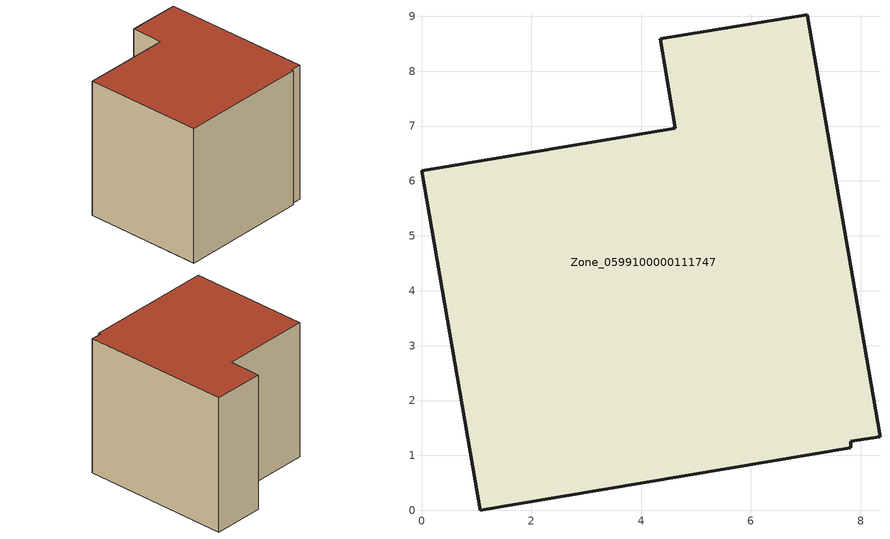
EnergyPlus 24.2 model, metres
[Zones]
Zone_0599100000111747
 floor ground (C_G): 7.82,1.14 1.07,0 0,6.19 4.62,6.96 4.35,8.59 7.03,9.03 8.35,1.34 7.82,1.26 z0
 wall outside (C_F): 8.35,1.34 7.03,9.03 4.35,8.59 4.62,6.96 0,6.19 1.07,0 7.82,1.14 7.82,1.26 8.35,1.34 z0:7.26
 roof outside (C_R): 7.82,1.26 8.35,1.34 7.03,9.03 4.35,8.59 4.62,6.96 0,6.19 1.07,0 7.82,1.14 z7.26
[BUILDING]
Pand.0599100000111747: North Axis=0; Terrain=City; Loads Convergence Tolerance Value=0.04; Temperature Convergence Tolerance Value=0.4; Solar Distribution=FullExterior; Maximum Number of Warmup Days=25; Minimum Number of Warmup Days=1
[Site:Location]
Rotterdam.The.Hague.AP_ZH_NLD Design_Conditions: Latitude=51.96; Longitude=4.45; Time Zone=1; Elevation=-4.5
[SITE:GROUNDTEMPERATURE:BUILDINGSURFACE]
18, 18, 18, 18, 18, 18, 18, 18, 18, 18, 18, 18
[MATERIAL] Thermal Absorptance=0.9; Solar Absorptance=0.7; Visible Absorptance=0.7
Name | Roughness | Thickness | Conductivity | Density | Specific Heat
G.TI.1946 | MediumSmooth | 0.15 | 1 | 540 | 1210
F.TI.1946 | Rough | 0.3 | 0.857143 | 1920 | 840
R.TI.1946 | MediumRough | 0.2 | 0.1 | 1500 | 1000
[CONSTRUCTION]
C_G: G.TI.1946
C_F: F.TI.1946
C_R: R.TI.1946
[ZONE]
Zone_0599100000111747: Type=1; Multiplier=1; Ceiling Height=Autocalculate; Volume=Autocalculate; Floor Area=autocalculate; Part of Total Floor Area=Yes
[ZONEINFILTRATION:DESIGNFLOWRATE]
Infil_Zone_0599100000111747: Zone or ZoneList or Space or SpaceList=Zone_0599100000111747; Schedule=AlwaysOn; Design Flow Rate Calculation Method=Flow/Area; Flow Rate per Floor Area=0.003; Constant Term Coefficient=1; Temperature Term Coefficient=0; Velocity Term Coefficient=0; Velocity Squared Term Coefficient=0
[HVACTEMPLATE:ZONE:IDEALLOADSAIRSYSTEM]
Zone_0599100000111747: Maximum Heating Supply Air Temperature=50; Minimum Cooling Supply Air Temperature=13; Maximum Heating Supply Air Humidity Ratio=0.0156; Minimum Cooling Supply Air Humidity Ratio=0.0077; Heating Limit=NoLimit; Cooling Limit=NoLimit; Dehumidification Control Type=ConstantSensibleHeatRatio; Cooling Sensible Heat Ratio=0.7; Dehumidification Setpoint=60; Humidification Control Type=None; Humidification Setpoint=30; Outdoor Air Method=None; Outdoor Air Flow Rate per Person=0.00944; Outdoor Air Flow Rate per Zone Floor Area=0; Outdoor Air Flow Rate per Zone=0; Demand Controlled Ventilation Type=None; Outdoor Air Economizer Type=NoEconomizer; Heat Recovery Type=None; Sensible Heat Recovery Effectiveness=0.7; Latent Heat Recovery Effectiveness=0.65
[ZONECONTROL:THERMOSTAT]
ThermostatControl_Zone_0599100000111747: Zone or ZoneList=Zone_0599100000111747; Control Type Schedule=DualSetpointControlType; Control 1=Thermostat_Zone_0599100000111747; Temperature Difference Between Cutout And Setpoint=0
[THERMOSTATSETPOINT:DUALSETPOINT]
Thermostat_Zone_0599100000111747: Heating Setpoint Temperature Schedule=HeatingSetpoint_Zone_0599100000111747; Cooling Setpoint Temperature Schedule=CoolingSetpoint_Zone_0599100000111747
[SCHEDULE:COMPACT]
HeatingSetpoint_Zone_0599100000111747: Through: 12/31, For: AllDays, Until: 24:00, 21
CoolingSetpoint_Zone_0599100000111747: Through: 12/31, For: AllDays, Until: 24:00, 24
DualSetpointControlType: Through: 12/31, For: AllDays, Until: 24:00, 4
AlwaysOn: Through: 12/31, For: AllDays, Until: 24:00, 1
